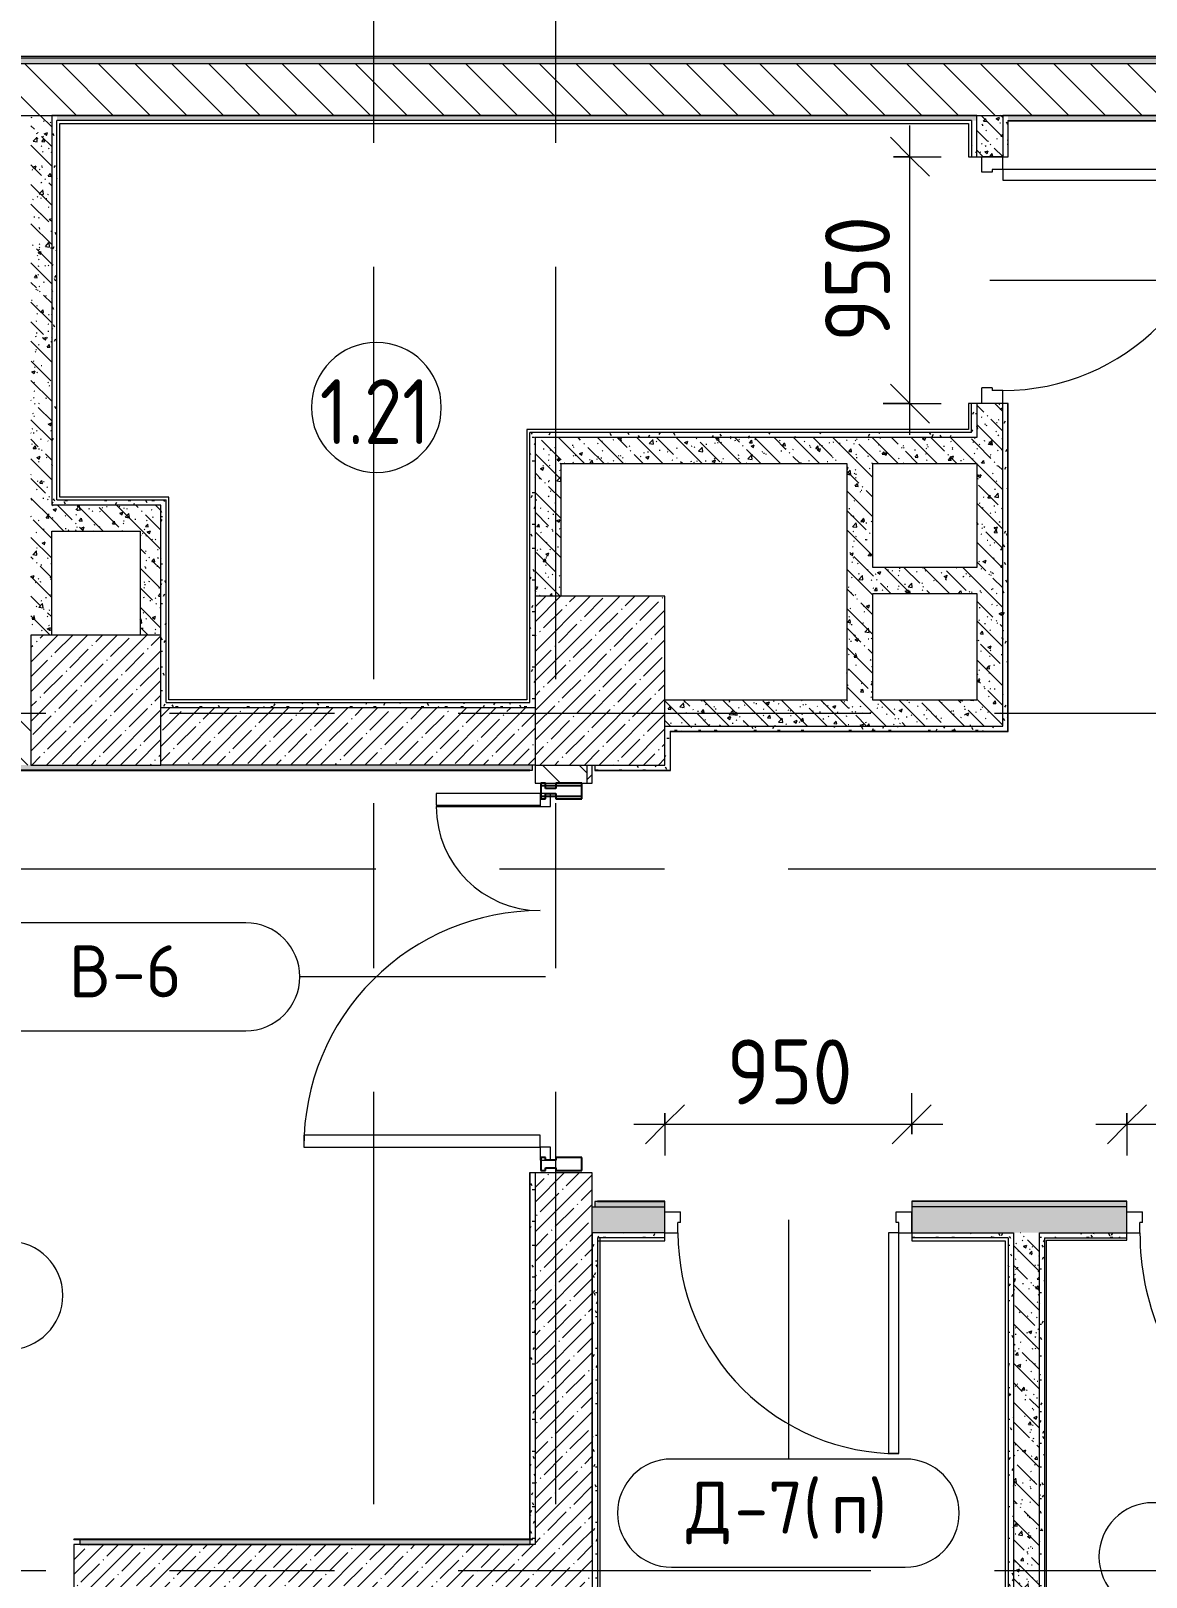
# Model space of a CAD drawing. Header units: millimetres. Extents: x 35848 to 85156, y -2706 to 28205.
# Drawn here: x 73540 to 77832, y 7775 to 13725 of the extents above; entities that cross this region are included whole.
import ezdxf

# ---------------------------------------------------------------- set-up
doc = ezdxf.new("R2010")
doc.units = ezdxf.units.MM
doc.linetypes.add('Осевая', pattern=[3175, 635, -476.25, 1587.5, -476.25])
for name, color, linetype, lineweight in [('A-ANNO-DIMS', 7, 'Continuous', 9), ('A-ANNO-DIMS-100', 7, 'Continuous', 9), ('A-AREA-IDEN', 7, 'Continuous', 9), ('A-DETL-GENF', 7, 'Continuous', 9), ('A-DOOR-IDEN', 7, 'Continuous', 9), ('A-GLAZ-CWMG', 7, 'Continuous', 9), ('A-GLAZ-CWMG-1', 7, 'Continuous', 25), ('A-WALL', 7, 'Continuous', 9), ('I-WALL', 7, 'Continuous', 9), ('S-COLS', 7, 'Continuous', 9), ('Оси-2', 7, 'Осевая', 9)]:
    doc.layers.add(name, color=color, linetype=linetype, lineweight=lineweight)
for name, color, linetype, lineweight, true_color in [('A-DOOR-1', 1, 'Continuous', 9, 0xff0000), ('A-DOOR-2', 1, 'Continuous', 13, 0xff0000), ('A-DOOR-FRAM-1', 1, 'Continuous', 13, 0xff0000), ('A-WALL-1', 7, 'Continuous', 9, 0x3c3c3c), ('A-WALL-FNSH-1', 7, 'Continuous', 9, 0x3c3c3c)]:
    doc.layers.add(name, color=color, linetype=linetype, lineweight=lineweight, true_color=true_color)
doc.styles.add('GOST Common', font='GOST_Common.ttf', dxfattribs={"height": 200})
doc.styles.add('GOST Common_1', font='GOST_Common.ttf', dxfattribs={"width": 0.9, "height": 250})
doc.styles.add('ISOCPEUR', font='isocpeur.ttf', dxfattribs={"width": 0.9, "height": 250})
doc.dimstyles.new('ISO-2_5_0_9К_БОЛЬШОЙ', dxfattribs={"dimscale": 304.8, "dimtxt": 248.995294, "dimasz": 0.492126, "dimexe": 0.393701, "dimexo": 0.984252, "dimgap": 0, "dimtad": 1, "dimdec": 0, "dimrnd": 10, "dimzin": 0, "dimdsep": 46, "dimtxsty": 'ISOCPEUR', "dimblk1": 'OBLIQUE', "dimblk2": 'OBLIQUE', "dimsah": 1, "dimcen": 0.09, "dimdle": 0.393701, "dimazin": 0, "dimtfac": 1, "dimtdec": 4, "dimtix": 1, "dimtmove": 0, "dimatfit": 3, "dimfxl": 1, "dimtvp": 1, "dimtolj": 1, "dimtzin": 0, "dimarcsym": 2})
pattern_1 = [(135, (0, 0), (-75.43415, -75.43415), [106.68, -17.78, 3.556, -17.78]), (135, (0, 75.39), (-75.43415, -75.43415), []), (50, (0, 0), (127.52922, -11.15758), [13.335, -146.685]), (355, (0, 0), (-24.66966, 133.74002), [10.668, -117.348]), (100.451, (10.63, -0.93), (102.85973, 122.58178), [11.333, -124.663]), (46.184, (0, 35.56), (189.75516, -29.43036), [20.002, -220.027]), (96.636, (15.81, 33.1), (166.1822, 173.1996), [17, -186.995]), (351.184, (0, 35.56), (166.18393, 173.19757), [16.002, -176.022]), (21, (17.78, 26.67), (106.13027, -71.58603), [13.335, -146.685]), (326, (17.78, 26.67), (43.26188, 128.93175), [10.668, -117.348]), (71.451, (26.62, 20.7), (149.39198, 57.34505), [11.333, -124.663]), (37.5, (0, 0), (2.162228, 59.188357), [3.353, -112.573, 3.353, -115.773, -117.793]), (37.5, (0, 0), (2.162228, 59.188357), [-235.052, 3.353, -114.44]), (7.5, (0, 0), (46.773857, 70.126152), [3.353, -64.567, 3.353, -109.906, -44.894]), (7.5, (0, 0), (46.773857, 70.126152), [-181.178, 3.353, -41.542]), (327.5, (-39.65, 0), (94.91367, -4.010093), [3.353, -41.097, 3.353, -135.331, -184.023]), (327.5, (-39.65, 0), (94.91367, -4.010093), [-183.134, 3.353, -180.67]), (317.5, (-57.43, 0), (103.69057, 17.79882), [3.353, -54.432, 3.353, -88.748, -130.683]), (317.5, (-57.43, 0), (103.69057, 17.79882), [-149.885, 3.353, -127.33])]
pattern_2 = [(45, (0, 0), (-57.02463, 57.02463), []), (45, (57.025, 0), (-57.02463, 57.02463), [100.806, -20.161, 3.353, -16.808])]
pattern_3 = [(135, (0, 0), (-70.71068, -70.71068), [])]
pattern_4 = [(0, (0, 0), (121.92, 30.48), [10.058, -81.382, 10.058, -81.382, -487.68]), (0, (0, 0), (121.92, 30.48), [-182.88, 10.058, -172.822, 10.058, -81.382, -213.36]), (0, (0, 0), (121.92, 30.48), [-457.2, 10.058, -50.902, 10.058, -142.342]), (120, (45.72, 15.24), (-87.356454, 90.345817), [10.058, -81.382, 10.058, -81.382, -487.68]), (120, (45.72, 15.24), (-87.356454, 90.345817), [-182.88, 10.058, -172.822, 10.058, -81.382, -213.36]), (120, (45.72, 15.24), (-87.356454, 90.345817), [-457.2, 10.058, -50.902, 10.058, -142.342]), (240, (60.96, 76.2), (-34.563546, -120.825817), [10.058, -81.382, 10.058, -81.382, -487.68]), (240, (60.96, 76.2), (-34.563546, -120.825817), [-182.88, 10.058, -172.822, 10.058, -81.382, -213.36]), (240, (60.96, 76.2), (-34.563546, -120.825817), [-457.2, 10.058, -50.902, 10.058, -142.342])]

# ---------------------------------------------------------------- blocks, each defined once
blk = doc.blocks.new('BSC_Колонна _Прямоугольная - 650х500-23287315-План заполнения и маркировки дверных проемов 1 этажа в осях 12-23')
at = {"layer": 'S-COLS'}
h = blk.add_hatch(dxfattribs=at)
h.set_pattern_fill('FP_36', color=256, style=0, pattern_type=2)
h.set_pattern_definition([(135, (11225, -75730), (-57.02463, -57.02463), []), (135, (11225, -75672.975), (-57.02463, -57.02463), [100.806, -20.161, 3.353, -16.808])])
h.paths.add_polyline_path([(325, -250), (325, 250), (-325, 250), (-325, -250), (-42.4, -250)])
for p, q in [((325, 250), (-325, 250)), ((-325, 250), (-325, -250)), ((325, -250), (325, 250)), ((-325, -250), (325, -250))]:
    blk.add_line(p, q, dxfattribs=at)
blk = doc.blocks.new('BSC_Колонна _Прямоугольная - 500х500-V26-План заполнения и маркировки дверных проемов 1 этажа в осях 12-23')
at = {"layer": 'S-COLS'}
h = blk.add_hatch(dxfattribs=at)
h.set_pattern_fill('FP_37', color=256, style=0, pattern_type=2)
h.set_pattern_definition([(45, (-73790, -11150), (-57.02463, 57.02463), []), (45, (-73732.975, -11150), (-57.02463, 57.02463), [100.806, -20.161, 3.353, -16.808])])
h.paths.add_polyline_path([(-250, -250), (250, -250), (250, 250), (-250, 250)])
for p, q in [((250, 250), (-250, 250)), ((-250, 250), (-250, -250)), ((250, -250), (250, 250)), ((-250, -250), (250, -250))]:
    blk.add_line(p, q, dxfattribs=at)
blk = doc.blocks.new('110_Дверь_СКБ_1Ст_Внутренняя1 - Д-7_п__950x2100h_Туалет EW30-32892359-План заполнения и маркировки дверных проемов 1 этажа в осях 12-23')
at = {"layer": 'A-DOOR-1'}
blk.add_arc((-412.5, 50), 850, 360, 90, dxfattribs=at)
at = {"layer": 'A-DOOR-2'}
for p, q in [((-412.5, 900), (-372.5, 900)), ((-412.5, 900), (-412.5, 50)), ((-372.5, 50), (-372.5, 900)), ((-412.5, 50), (-372.5, 50))]:
    blk.add_line(p, q, dxfattribs=at)
at = {"layer": 'A-DOOR-FRAM-1'}
for p, q in [((-412.5, 50), (-462.5, 50)), ((-462.5, 50), (-462.5, -30)), ((-412.5, 50), (-412.5, 10)), ((-412.5, 10), (-402.5, 10)), ((-402.5, 10), (-402.5, -30)), ((427.5, 10), (437.5, 10)), ((427.5, 10), (427.5, -30)), ((487.5, 50), (437.5, 50)), ((437.5, 50), (437.5, 10)), ((487.5, 50), (487.5, -30)), ((-402.5, -30), (-462.5, -30)), ((487.5, -30), (427.5, -30))]:
    blk.add_line(p, q, dxfattribs=at)
blk = doc.blocks.new('110_Дверь_СКБ_1Ст_Внутренняя1 - Д-7_п__950x2100h_Туалет-32105350-План заполнения и маркировки дверных проемов 1 этажа в осях 12-23')
at = {"layer": 'A-DOOR-1'}
blk.add_arc((-412.5, 50), 850, 360, 90, dxfattribs=at)
at = {"layer": 'A-DOOR-2'}
for p, q in [((-412.5, 900), (-372.5, 900)), ((-412.5, 900), (-412.5, 50)), ((-372.5, 50), (-372.5, 900)), ((-412.5, 50), (-372.5, 50))]:
    blk.add_line(p, q, dxfattribs=at)
at = {"layer": 'A-DOOR-FRAM-1'}
for p, q in [((-412.5, 50), (-462.5, 50)), ((-462.5, 50), (-462.5, -30)), ((-412.5, 50), (-412.5, 10)), ((-412.5, 10), (-402.5, 10)), ((-402.5, 10), (-402.5, -30)), ((427.5, 10), (437.5, 10)), ((427.5, 10), (427.5, -30)), ((487.5, 50), (437.5, 50)), ((437.5, 50), (437.5, 10)), ((487.5, 50), (487.5, -30)), ((-402.5, -30), (-462.5, -30)), ((487.5, -30), (427.5, -30))]:
    blk.add_line(p, q, dxfattribs=at)
blk = doc.blocks.new('110_Дверь_СКБ_1Ст_Внутренняя1 - Д-4 _п_ 1100x2100h_су мгн 2-33304581-План заполнения и маркировки дверных проемов 1 этажа в осях 12-23')
at = {"layer": 'A-DOOR-1'}
blk.add_arc((-487.5, 50), 1000, 360, 90, dxfattribs=at)
at = {"layer": 'A-DOOR-2'}
for p, q in [((-487.5, 1050), (-447.5, 1050)), ((-487.5, 1050), (-487.5, 50)), ((-447.5, 50), (-447.5, 1050)), ((-487.5, 50), (-447.5, 50))]:
    blk.add_line(p, q, dxfattribs=at)
at = {"layer": 'A-DOOR-FRAM-1'}
for p, q in [((-487.5, 50), (-537.5, 50)), ((-537.5, 50), (-537.5, -30)), ((-487.5, 50), (-487.5, 10)), ((-487.5, 10), (-477.5, 10)), ((-477.5, 10), (-477.5, -30)), ((502.5, 10), (512.5, 10)), ((502.5, 10), (502.5, -30)), ((562.5, 50), (512.5, 50)), ((512.5, 50), (512.5, 10)), ((562.5, 50), (562.5, -30)), ((-477.5, -30), (-537.5, -30)), ((562.5, -30), (502.5, -30))]:
    blk.add_line(p, q, dxfattribs=at)
blk = doc.blocks.new('Прямоугольный импост - Импост структурный с накладкой - 160мм Темный-32274804-План заполнения и маркировки дверных проемов 1 этажа в осях 12-23')
at = {"layer": 'A-GLAZ-CWMG-1'}
for p, q in [((-50, 40), (-50, 140)), ((-50, 140), (0, 140)), ((0, 140), (0, 40)), ((-40, 40), (-50, 40)), ((-50, -17), (-50, 0)), ((-50, 0), (-40, 0)), ((-40, 0), (-40, 40)), ((-10, 40), (-10, 0)), ((0, 40), (-10, 40)), ((-10, 0), (0, 0)), ((0, 0), (0, -17)), ((0, -17), (-50, -17))]:
    blk.add_line(p, q, dxfattribs=at)
blk = doc.blocks.new('Дверь_Витражная_остекление_ - ВВ-6 остекление-32274838-План заполнения и маркировки дверных проемов 1 этажа в осях 12-23')
at = {"layer": 'A-DETL-GENF'}
for p, q in [((-610, 930), (-655, 930)), ((-655, 930), (-655, 20)), ((-610, 20), (-610, 930)), ((705, 420), (660, 420)), ((660, 420), (660, 20)), ((705, 20), (705, 420)), ((-655, 20), (-610, 20))]:
    blk.add_line(p, q, dxfattribs=at)
at = {"layer": 'A-DOOR-1'}
for p, q in [((-655, 930), (-655, 20)), ((655, 420), (655, 20))]:
    blk.add_line(p, q, dxfattribs=at)
for centre, radius, start, end in [((-655, 20), 910, 360, 90), ((655, 20), 400, 90, 180)]:
    blk.add_arc(centre, radius, start, end, dxfattribs=at)
at = {"layer": 'A-DOOR-2'}
for p, q in [((-655, 20), (-705, 20)), ((-705, 20), (-705, -20)), ((-655, -20), (-655, 20)), ((705, 20), (655, 20)), ((655, 20), (655, -20)), ((705, -20), (705, 20)), ((-705, -20), (-655, -20)), ((655, -20), (705, -20))]:
    blk.add_line(p, q, dxfattribs=at)
blk = doc.blocks.new('Прямоугольный импост - Импост структурный с накладкой - 160мм Темный-32274805-План заполнения и маркировки дверных проемов 1 этажа в осях 12-23')
at = {"layer": 'A-GLAZ-CWMG-1'}
for p, q in [((-25, 40), (-25, 140)), ((-25, 140), (25, 140)), ((25, 140), (25, 40)), ((-15, 40), (-25, 40)), ((-25, -17), (-25, 0)), ((-25, 0), (-15, 0)), ((-15, 0), (-15, 40)), ((15, 40), (15, 0)), ((25, 40), (15, 40)), ((15, 0), (25, 0)), ((25, 0), (25, -17)), ((25, -17), (-25, -17))]:
    blk.add_line(p, q, dxfattribs=at)
blk = doc.blocks.new('Прямоугольный импост - Импост структурный с накладкой - 160мм Темный-32274806-План заполнения и маркировки дверных проемов 1 этажа в осях 12-23')
at = {"layer": 'A-GLAZ-CWMG-1'}
for p, q in [((0, 140), (-50, 140)), ((-50, 140), (-50, 40)), ((0, 40), (0, 140)), ((-50, 40), (-40, 40)), ((-40, 0), (-50, 0)), ((-50, 0), (-50, -17)), ((-40, 40), (-40, 0)), ((-10, 0), (-10, 40)), ((-10, 40), (0, 40)), ((0, 0), (-10, 0)), ((0, -17), (0, 0)), ((-50, -17), (0, -17))]:
    blk.add_line(p, q, dxfattribs=at)
blk = doc.blocks.new('М_двери - Типоразмер_рамка-25223575-План заполнения и маркировки дверных проемов 1 этажа в осях 12-23')
at = {"layer": 'A-DOOR-IDEN'}
for p, q in [((4.496, 2.08), (-4.496, 2.08)), ((-4.496, -2.08), (4.496, -2.08))]:
    blk.add_line(p, q, dxfattribs=at)
for centre, start, end in [((-4.496, 0), 90, 270), ((4.496, 0), 270, 90)]:
    blk.add_arc(centre, 2.08, start, end, dxfattribs=at)
blk = doc.blocks.new('DIMBLOCK56-План заполнения и маркировки дверных проемов 1 этажа в осях 12-23')
at = {"layer": 'A-ANNO-DIMS-100'}
for p, q in [((76922.8, 12171.1), (76922.8, 13361.1)), ((76859.8, 13241.1), (77042.8, 13241.1)), ((76922.8, 13241.1), (76859.8, 13241.1)), ((76819.8, 12291.1), (77042.8, 12291.1)), ((76922.8, 12291.1), (76819.8, 12291.1))]:
    blk.add_line(p, q, dxfattribs=at)
at = {"layer": 'A-ANNO-DIMS-100', "lineweight": 20}
for p, q in [((76922.8, 13241.1), (76847.8, 13316.1)), ((76922.8, 13241.1), (76997.8, 13166.1)), ((76922.8, 12291.1), (76847.8, 12366.1)), ((76922.8, 12291.1), (76997.8, 12216.1))]:
    blk.add_line(p, q, dxfattribs=at)
at = {"layer": 'A-ANNO-DIMS-100', "color": 0, "insert": (76596.2, 12529.1), "char_height": 250, "width": 568.858, "attachment_point": 1, "rotation": 90, "line_spacing_factor": 1.149209, "style": 'ISOCPEUR'}
blk.add_mtext('950', dxfattribs=at)
blk = doc.blocks.new('_Oblique')
at = {"color": 0, "linetype": 'ByBlock', "lineweight": -2}
blk.add_line((-0.5, -0.5), (0.5, 0.5), dxfattribs=at)
blk = doc.blocks.new('DIMBLOCK57-План заполнения и маркировки дверных проемов 1 этажа в осях 12-23')
at = {"layer": 'A-ANNO-DIMS-100', "lineweight": 20}
for p, q in [((75980, 9517.4), (76055, 9592.4)), ((76930, 9517.4), (77005, 9592.4)), ((75980, 9517.4), (75905, 9442.4)), ((76930, 9517.4), (76855, 9442.4))]:
    blk.add_line(p, q, dxfattribs=at)
at = {"layer": 'A-ANNO-DIMS-100'}
for p, q in [((76930, 9480), (76930, 9637.4)), ((75980, 9560), (75980, 9397.4)), ((75980, 9517.4), (75980, 9560)), ((75860, 9517.4), (77050, 9517.4)), ((76930, 9517.4), (76930, 9480))]:
    blk.add_line(p, q, dxfattribs=at)
at = {"layer": 'A-ANNO-DIMS-100', "color": 0, "insert": (76218, 9844), "char_height": 250, "width": 568.858, "attachment_point": 1, "line_spacing_factor": 1.149209, "style": 'ISOCPEUR'}
blk.add_mtext('950', dxfattribs=at)
blk = doc.blocks.new('DIMBLOCK58-План заполнения и маркировки дверных проемов 1 этажа в осях 12-23')
at = {"layer": 'A-ANNO-DIMS-100', "lineweight": 20}
for p, q in [((77758, 9517.4), (77833, 9592.4)), ((78858, 9517.4), (78933, 9592.4)), ((77758, 9517.4), (77683, 9442.4)), ((78858, 9517.4), (78783, 9442.4))]:
    blk.add_line(p, q, dxfattribs=at)
at = {"layer": 'A-ANNO-DIMS-100'}
for p, q in [((77758, 9560), (77758, 9397.4)), ((77758, 9517.4), (77758, 9560)), ((77638, 9517.4), (78978, 9517.4)), ((78858, 9520), (78858, 9397.4)), ((78858, 9517.4), (78858, 9520))]:
    blk.add_line(p, q, dxfattribs=at)
at = {"layer": 'A-ANNO-DIMS-100', "color": 0, "insert": (78035.1, 9844), "char_height": 250, "width": 655.049, "attachment_point": 1, "line_spacing_factor": 1.149209, "style": 'ISOCPEUR'}
blk.add_mtext('1100', dxfattribs=at)
blk = doc.blocks.new('Марка_Помещения - Номер-25198446-План заполнения и маркировки дверных проемов 1 этажа в осях 12-23')
at = {"layer": 'A-AREA-IDEN'}
for start, end in [(360, 180), (180, 360)]:
    blk.add_arc((0, 0), 2.5, start, end, dxfattribs=at)

msp = doc.modelspace()

# ---------------------------------------------------------------- hatches: boundary and pattern name
at = {"layer": 'I-WALL'}
h = msp.add_hatch(dxfattribs=at)
h.set_pattern_fill('FP_20', color=256, style=0, pattern_type=2)
h.set_pattern_definition(pattern_3)
h.paths.add_polyline_path([(73620, 13400), (84510.7, 13400), (84510.7, 13600), (68650, 13600), (68650, 13400), (73540, 13400)])
h = msp.add_hatch(dxfattribs=at)
h.set_pattern_fill('FP_58', color=256, style=0, pattern_type=2)
h.set_pattern_definition(pattern_4)
h.paths.add_polyline_path([(84510.7, 13600), (84510.7, 13620), (70810, 13620), (70810, 13600), (81933.4, 13600)])
h = msp.add_hatch(dxfattribs=at)
h.set_pattern_fill('FP_22', color=256, style=0, pattern_type=2)
h.set_pattern_definition(pattern_1)
h.paths.add_polyline_path([(73574.3, 11400), (73620, 11400), (73620, 13400), (73540, 13400), (73540, 11400), (73570, 11400)])
h = msp.add_hatch(dxfattribs=at)
h.set_pattern_fill('FP_58', color=256, style=0, pattern_type=2)
h.set_pattern_definition(pattern_4)
h.paths.add_polyline_path([(73640, 11920), (73640, 13400), (73620, 13400), (73620, 11920)])
h = msp.add_hatch(dxfattribs=at)
h.set_pattern_fill('FP_58', color=256, style=0, pattern_type=2)
h.set_pattern_definition(pattern_4)
h.paths.add_polyline_path([(77159.8, 13380), (77179.8, 13380), (77179.8, 13400), (73640, 13400), (73640, 13380), (77148.8, 13380)])
h = msp.add_hatch(dxfattribs=at)
h.set_pattern_fill('FP_22', color=256, style=0, pattern_type=2)
h.set_pattern_definition(pattern_1)
h.paths.add_polyline_path([(77179.8, 11050), (77279.8, 11050), (77279.8, 12291.1), (77179.8, 12291.1), (77179.8, 11150)])
h.paths.add_polyline_path([(77179.8, 13241.1), (77279.8, 13241.1), (77279.8, 13400), (77179.8, 13400)])
h = msp.add_hatch(dxfattribs=at)
h.set_pattern_fill('FP_58', color=256, style=0, pattern_type=2)
h.set_pattern_definition(pattern_4)
h.paths.add_polyline_path([(77299.8, 11050), (77299.8, 12291.1), (77279.8, 12291.1), (77279.8, 11050)])
h.paths.add_polyline_path([(77279.8, 13241.1), (77299.8, 13241.1), (77299.8, 13400), (77279.8, 13400)])
h = msp.add_hatch(dxfattribs=at)
h.set_pattern_fill('FP_58', color=256, style=0, pattern_type=2)
h.set_pattern_definition(pattern_4)
h.paths.add_polyline_path([(81933.4, 13380), (82557, 13380), (82557, 13400), (77299.8, 13400), (77299.8, 13380), (79028.5, 13380)])
h = msp.add_hatch(dxfattribs=at)
h.set_pattern_fill('FP_58', color=256, style=0, pattern_type=2)
h.set_pattern_definition(pattern_4)
h.paths.add_polyline_path([(77179.8, 12160), (77179.8, 12291.1), (77159.8, 12291.1), (77159.8, 12160)])
h.paths.add_polyline_path([(77179.8, 13241.1), (77179.8, 13380), (77159.8, 13380), (77159.8, 13241.1)])
h = msp.add_hatch(dxfattribs=at)
h.set_pattern_fill('FP_58', color=256, style=0, pattern_type=2)
h.set_pattern_definition(pattern_4)
h.paths.add_polyline_path([(76123.6, 12160), (77159.8, 12160), (77159.8, 12180), (75460, 12180), (75460, 12160), (75480, 12160)])
h = msp.add_hatch(dxfattribs=at)
h.set_pattern_fill('FP_58', color=256, style=0, pattern_type=2)
h.set_pattern_definition(pattern_4)
h.paths.add_polyline_path([(75460, 11140), (75480, 11140), (75480, 12160), (75460, 12160), (75460, 11151)])
h = msp.add_hatch(dxfattribs=at)
h.set_pattern_fill('FP_22', color=256, style=0, pattern_type=2)
h.set_pattern_definition(pattern_1)
h.paths.add_polyline_path([(77179.8, 12060), (77179.8, 12160), (75480, 12160), (75480, 12060), (76779.8, 12060)])
h = msp.add_hatch(dxfattribs=at)
h.set_pattern_fill('FP_22', color=256, style=0, pattern_type=2)
h.set_pattern_definition(pattern_1)
h.paths.add_polyline_path([(75480, 11550), (75580, 11550), (75580, 12060), (75480, 12060)])
h = msp.add_hatch(dxfattribs=at)
h.set_pattern_fill('FP_22', color=256, style=0, pattern_type=2)
h.set_pattern_definition(pattern_1)
h.paths.add_polyline_path([(76679.8, 11150), (76779.8, 11150), (76779.8, 12060), (76679.8, 12060)])
h = msp.add_hatch(dxfattribs=at)
h.set_pattern_fill('FP_58', color=256, style=0, pattern_type=2)
h.set_pattern_definition(pattern_4)
h.paths.add_polyline_path([(73620, 11900), (74040, 11900), (74040, 11920), (73620, 11920)])
h = msp.add_hatch(dxfattribs=at)
h.set_pattern_fill('FP_58', color=256, style=0, pattern_type=2)
h.set_pattern_definition(pattern_4)
h.paths.add_polyline_path([(74060, 11140), (74060, 11920), (74040, 11920), (74040, 11140)])
h = msp.add_hatch(dxfattribs=at)
h.set_pattern_fill('FP_22', color=256, style=0, pattern_type=2)
h.set_pattern_definition(pattern_1)
h.paths.add_polyline_path([(73620, 11800), (73960, 11800), (73960, 11900), (73620, 11900)])
h = msp.add_hatch(dxfattribs=at)
h.set_pattern_fill('FP_22', color=256, style=0, pattern_type=2)
h.set_pattern_definition(pattern_1)
h.paths.add_polyline_path([(74040, 11400), (74040, 11900), (73960, 11900), (73960, 11400)])
h = msp.add_hatch(dxfattribs=at)
h.set_pattern_fill('FP_22', color=256, style=0, pattern_type=2)
h.set_pattern_definition(pattern_1)
h.paths.add_polyline_path([(76779.8, 11560), (77179.8, 11560), (77179.8, 11660), (76779.8, 11660)])
h = msp.add_hatch(dxfattribs=at)
h.set_pattern_fill('FP_58', color=256, style=0, pattern_type=2)
h.set_pattern_definition(pattern_4)
h.paths.add_polyline_path([(75480, 11120), (75480, 11140), (74040, 11140), (74040, 11120), (75397.4, 11120)])
h = msp.add_hatch(dxfattribs=at)
h.set_pattern_fill('FP_22', color=256, style=0, pattern_type=2)
h.set_pattern_definition(pattern_1)
h.paths.add_polyline_path([(77179.8, 11050), (77179.8, 11150), (75980, 11150), (75980, 11050), (76123.6, 11050)])
h = msp.add_hatch(dxfattribs=at)
h.set_pattern_fill('FP_20', color=256, style=0, pattern_type=2)
h.set_pattern_definition(pattern_3)
h.paths.add_polyline_path([(69618.8, 10900), (71979.8, 10900), (71979.8, 11100), (69618.8, 11100)])
h.paths.add_polyline_path([(68668.8, 10900), (68668.8, 11100), (66760, 11100), (66760, 10900), (67408.9, 10900)])
h.paths.add_polyline_path([(66560, 10900), (66560, 11100), (62160, 11100), (62160, 10900), (65956.4, 10900)])
h.paths.add_polyline_path([(73540, 10900), (73540, 11100), (72929.8, 11100), (72929.8, 10900), (73218.7, 10900)])
h = msp.add_hatch(dxfattribs=at)
h.set_pattern_fill('FP_1', color=256, style=0, pattern_type=2)
h.set_pattern_definition(pattern_2)
h.paths.add_polyline_path([(75397.4, 10900), (75480, 10900), (75480, 11120), (74040, 11120), (74040, 10900), (74671.1, 10900)])
h = msp.add_hatch(dxfattribs=at)
h.set_pattern_fill('FP_58', color=256, style=0, pattern_type=2)
h.set_pattern_definition(pattern_4)
h.paths.add_polyline_path([(77299.8, 11030), (77299.8, 11050), (75980, 11050), (75980, 11030), (76123.6, 11030)])
h = msp.add_hatch(dxfattribs=at)
h.set_pattern_fill('FP_58', color=256, style=0, pattern_type=2)
h.set_pattern_definition(pattern_4)
h.paths.add_polyline_path([(76000, 10900), (76000, 11030), (75980, 11030), (75980, 10900)])
h = msp.add_hatch(dxfattribs=at)
h.set_pattern_fill('FP_58', color=256, style=0, pattern_type=2)
h.set_pattern_definition(pattern_4)
h.paths.add_polyline_path([(75397.4, 10880), (75470, 10880), (75470, 10900), (72929.8, 10900), (72929.8, 10880), (74671.1, 10880)])
h.paths.add_polyline_path([(69618.8, 10880), (71979.8, 10880), (71979.8, 10900), (69618.8, 10900)])
h.paths.add_polyline_path([(68668.8, 10880), (68668.8, 10900), (62160, 10900), (62160, 10880), (67408.9, 10880)])
h.paths.add_polyline_path([(61960, 10880), (61960, 10900), (61940, 10900), (61940, 10880)])
h = msp.add_hatch(dxfattribs=at)
h.set_pattern_fill('FP_1', color=256, style=0, pattern_type=2)
h.set_pattern_definition(pattern_2)
h.paths.add_polyline_path([(75700, 7900), (75700, 9330), (75480, 9330), (75480, 7900)])
h.paths.add_polyline_path([(75700, 10830), (75700, 10900), (75680, 10900), (75680, 10830)])
h = msp.add_hatch(dxfattribs=at)
h.set_pattern_fill('FP_20', color=256, style=0, pattern_type=2)
h.set_pattern_definition(pattern_3)
h.paths.add_polyline_path([(75680, 10830), (75680, 10900), (75480, 10900), (75480, 10830)])
h = msp.add_hatch(dxfattribs=at)
h.set_pattern_fill('FP_58', color=256, style=0, pattern_type=2)
h.set_pattern_definition(pattern_4)
h.paths.add_polyline_path([(76000, 10880), (76000, 10900), (75710, 10900), (75710, 10880), (75980, 10880)])
h = msp.add_hatch(dxfattribs=at)
h.set_pattern_fill('FP_58', color=256, style=0, pattern_type=2)
h.set_pattern_definition(pattern_4)
h.paths.add_polyline_path([(75460, 7900), (75480, 7900), (75480, 9330), (75460, 9330), (75460, 8019.6)])
h = msp.add_hatch(dxfattribs=at)
h.set_pattern_fill('FP_22', color=256, style=0, pattern_type=2)
h.set_pattern_definition(pattern_1)
h.paths.add_polyline_path([(79000.5, 9100), (79165, 9100), (79165, 9200), (78858, 9200), (78858, 9100)])
h.paths.add_polyline_path([(81730, 9100), (81830, 9100), (81830, 9200), (80265, 9200), (80265, 9100), (80480.9, 9100)])
h.paths.add_polyline_path([(77758, 9100), (77758, 9200), (76930, 9200), (76930, 9100), (77576, 9100)])
h.paths.add_polyline_path([(75700, 9100), (75980, 9100), (75980, 9200), (75700, 9200)])
h = msp.add_hatch(dxfattribs=at)
h.set_pattern_fill('FP_58', color=256, style=0, pattern_type=2)
h.set_pattern_definition(pattern_4)
h.paths.add_polyline_path([(78858, 9200), (79165, 9200), (79165, 9220), (78858, 9220)])
h.paths.add_polyline_path([(80630, 9200), (80630, 9220), (80265, 9220), (80265, 9200), (80480.9, 9200)])
h.paths.add_polyline_path([(76930, 9200), (77758, 9200), (77758, 9220), (76930, 9220)])
h.paths.add_polyline_path([(75710, 9200), (75980, 9200), (75980, 9220), (75710, 9220)])
h = msp.add_hatch(dxfattribs=at)
h.set_pattern_fill('FP_58', color=256, style=0, pattern_type=2)
h.set_pattern_definition(pattern_4)
h.paths.add_polyline_path([(75720, 7640.6), (75720, 9100), (75700, 9100), (75700, 7640.6)])
h = msp.add_hatch(dxfattribs=at)
h.set_pattern_fill('FP_58', color=256, style=0, pattern_type=2)
h.set_pattern_definition(pattern_4)
h.paths.add_polyline_path([(77300.9, 9080), (77320.9, 9080), (77320.9, 9100), (76930, 9100), (76930, 9080), (77289.9, 9080)])
h.paths.add_polyline_path([(75720, 9080), (75980, 9080), (75980, 9100), (75720, 9100)])
h = msp.add_hatch(dxfattribs=at)
h.set_pattern_fill('FP_58', color=256, style=0, pattern_type=2)
h.set_pattern_definition(pattern_4)
h.paths.add_polyline_path([(77300.9, 7620.6), (77320.9, 7620.6), (77320.9, 9080), (77300.9, 9080), (77300.9, 7640.6)])
h = msp.add_hatch(dxfattribs=at)
h.set_pattern_fill('FP_22', color=256, style=0, pattern_type=2)
h.set_pattern_definition(pattern_1)
h.paths.add_polyline_path([(77420.9, 7090.6), (77420.9, 9100), (77320.9, 9100), (77320.9, 7090.6)])
h = msp.add_hatch(dxfattribs=at)
h.set_pattern_fill('FP_58', color=256, style=0, pattern_type=2)
h.set_pattern_definition(pattern_4)
h.paths.add_polyline_path([(77440.9, 6990.6), (77440.9, 9100), (77420.9, 9100), (77420.9, 6990.6)])
h = msp.add_hatch(dxfattribs=at)
h.set_pattern_fill('FP_58', color=256, style=0, pattern_type=2)
h.set_pattern_definition(pattern_4)
h.paths.add_polyline_path([(77440.9, 9080), (77758, 9080), (77758, 9100), (77440.9, 9100)])
h.paths.add_polyline_path([(79000.5, 9080), (79000.5, 9100), (78858, 9100), (78858, 9080), (78980.5, 9080)])
h = msp.add_hatch(dxfattribs=at)
h.set_pattern_fill('FP_58', color=256, style=0, pattern_type=2)
h.set_pattern_definition(pattern_4)
h.paths.add_polyline_path([(73730, 7900), (75460, 7900), (75459, 7920), (73730, 7920)])
h.paths.add_polyline_path([(71660, 7900), (72280, 7900), (72280, 7920), (71660, 7920)])
h.paths.add_polyline_path([(64503.9, 7900), (65910, 7900), (65910, 7920), (64157.7, 7920), (64157.7, 7900)])
h.paths.add_polyline_path([(61599, 7900), (62857.7, 7900), (62857.7, 7920), (60610, 7920), (60610, 7900), (61410, 7900)])
h.paths.add_polyline_path([(66860, 7900), (68260, 7900), (68260, 7920), (66860, 7920)])
h.paths.add_polyline_path([(70313.8, 7900), (70710, 7900), (70710, 7920), (69360, 7920), (69360, 7900)])
h.paths.add_polyline_path([(52410, 7900), (53864.9, 7900), (53864.9, 7920), (50710, 7920), (50710, 7900), (51910, 7900)])
h.paths.add_polyline_path([(55144.9, 7900), (58110, 7900), (58110, 7920), (55144.9, 7920)])
h.paths.add_polyline_path([(47410, 7900), (48210, 7900), (48210, 7920), (46189.9, 7920), (46189.9, 7900), (47074.5, 7900)])
h.paths.add_polyline_path([(44869.9, 7900), (44869.9, 7920), (41840, 7920), (41840, 7900), (44169.6, 7900)])
h.paths.add_polyline_path([(39340, 7900), (39340, 7920), (38760, 7920), (38760, 7900), (39086, 7900)])
h = msp.add_hatch(dxfattribs=at)
h.set_pattern_fill('FP_1', color=256, style=0, pattern_type=2)
h.set_pattern_definition(pattern_2)
h.paths.add_polyline_path([(75480, 7680), (75700, 7680), (75700, 7900), (73705, 7900), (73705, 7680), (74671.1, 7680)])
h.paths.add_polyline_path([(72080, 7680), (72305, 7680), (72305, 7900), (72080, 7900)])

# ---------------------------------------------------------------- linework, layer by layer
at = {"layer": 'A-DOOR-IDEN'}
for p, q in [((77229.8, 12766.1), (77915.2, 12766.1)), ((75520, 10085), (74574.8, 10085)), ((76455, 9150), (76455, 8229.2))]:
    msp.add_line(p, q, dxfattribs=at)
at = {"layer": 'A-WALL'}
for p, q in [((84510.7, 13620), (70830, 13620)), ((73640, 11920), (73640, 13380)), ((77159.8, 13380), (73640, 13380)), ((77159.8, 13380), (77159.8, 13241.1)), ((77299.8, 13380), (82557, 13380)), ((77299.8, 13380), (77299.8, 13241.1)), ((77159.8, 12180), (77159.8, 12291.1)), ((77159.8, 12180), (75460, 12180)), ((75460, 11140), (75460, 12180)), ((73640, 11920), (74060, 11920)), ((74060, 11140), (74060, 11920)), ((74060, 11140), (75460, 11140)), ((76000, 11030), (77299.8, 11030)), ((76000, 11030), (76000, 10880)), ((75680, 10900), (75680, 10830)), ((75480, 9330), (75480, 7900)), ((75980, 9100), (75700, 9100)), ((75720, 9080), (75720, 7640.6)), ((75731, 9080), (75720, 9080)), ((76930, 9100), (77320.9, 9100)), ((77300.9, 9080), (76930, 9080)), ((77300.9, 9080), (77300.9, 7640.6)), ((77440.9, 9080), (77758, 9080)), ((77440.9, 9080), (77440.9, 6970.6))]:
    msp.add_line(p, q, dxfattribs=at)
at = {"layer": 'A-WALL-1'}
for p, q in [((66560, 13600), (84510.7, 13600)), ((68640, 13400), (73620, 13400)), ((73620, 13400), (84510.7, 13400)), ((73620, 13400), (73620, 11900)), ((77179.8, 13400), (73620, 13400)), ((77179.8, 13241.1), (77179.8, 13400)), ((77279.8, 13400), (77279.8, 13241.1)), ((82557, 13400), (77279.8, 13400)), ((77159.8, 13241.1), (77299.8, 13241.1)), ((77299.8, 12291.1), (77159.8, 12291.1)), ((77179.8, 12291.1), (77179.8, 12160)), ((77279.8, 11050), (77279.8, 12291.1)), ((77299.8, 11030), (77299.8, 12291.1)), ((77179.8, 12160), (75480, 12160)), ((75480, 12160), (75480, 11550)), ((75580, 12060), (76679.8, 12060)), ((75580, 11550), (75580, 12060)), ((76679.8, 12060), (76679.8, 11150)), ((76779.8, 12060), (77179.8, 12060)), ((76779.8, 11660), (76779.8, 12060)), ((77179.8, 12060), (77179.8, 11660)), ((74040, 11900), (73620, 11900)), ((74040, 11400), (74040, 11900)), ((73620, 11400), (73620, 11800)), ((73620, 11800), (73960, 11800)), ((73960, 11800), (73960, 11400)), ((77179.8, 11660), (76779.8, 11660)), ((76779.8, 11150), (76779.8, 11560)), ((76779.8, 11560), (77179.8, 11560)), ((77179.8, 11560), (77179.8, 11150)), ((76679.8, 11150), (75980, 11150)), ((77179.8, 11150), (76779.8, 11150)), ((75480, 11120), (74040, 11120)), ((75980, 11050), (77279.8, 11050)), ((75480, 10900), (74040, 10900)), ((75470, 10880), (75470, 10900)), ((75480, 10900), (75480, 10830)), ((75700, 10830), (75700, 10900)), ((75710, 10900), (75710, 10880)), ((75459.5, 10880), (75470, 10880)), ((75480, 10830), (75700, 10830)), ((75710, 10880), (76000, 10880)), ((75700, 9330), (75460, 9330)), ((75460, 9330), (75460, 7900)), ((75700, 7900), (75700, 9330)), ((75700, 9200), (75980, 9200)), ((75720.5, 9220), (75710, 9220)), ((75710, 9220), (75710, 9200)), ((75980, 9080), (75980, 9220)), ((76930, 9220), (76930, 9080)), ((77758, 9220), (76930, 9220)), ((77758, 9200), (76930, 9200)), ((77758, 9080), (77758, 9220)), ((75700, 9100), (75700, 7620.6)), ((77320.9, 9100), (77320.9, 7620.6)), ((77420.9, 9100), (77758, 9100)), ((77420.9, 6990.6), (77420.9, 9100)), ((73730, 7900), (73730, 7920)), ((75480, 7900), (73705, 7900)), ((73705, 7900), (73705, 7680)), ((73730, 7900), (75460, 7900))]:
    msp.add_line(p, q, dxfattribs=at)
at = {"layer": 'A-WALL-FNSH-1'}
for p, q in [((70830, 13628), (84510.7, 13628)), ((73651, 13369), (77148.8, 13369)), ((73651, 11931), (73651, 13369)), ((77148.8, 13369), (77148.8, 13241.1)), ((77300.8, 13379), (82557, 13379)), ((77300.8, 13241.1), (77300.8, 13379)), ((77148.8, 13241.1), (77159.8, 13241.1)), ((77299.8, 13241.1), (77300.8, 13241.1)), ((77159.8, 12291.1), (77148.8, 12291.1)), ((77148.8, 12291.1), (77148.8, 12191)), ((77300.8, 12291.1), (77299.8, 12291.1)), ((77300.8, 11029), (77300.8, 12291.1)), ((75449, 12191), (75449, 11151)), ((77148.8, 12191), (75449, 12191)), ((74071, 11931), (73651, 11931)), ((74071, 11151), (74071, 11931)), ((75449, 11151), (74071, 11151)), ((76001, 11029), (77300.8, 11029)), ((76001, 10879), (76001, 11029)), ((75459.5, 10880), (72929.8, 10880)), ((72929.8, 10879), (75459.5, 10879)), ((75459.5, 10879), (75459.5, 10880)), ((75710, 10880), (75710, 10879)), ((75710, 10879), (76001, 10879)), ((75460, 9330), (75459, 9330)), ((75459, 9330), (75459, 7920)), ((75980, 9221), (75720.5, 9221)), ((75720.5, 9221), (75720.5, 9220)), ((75720.5, 9220), (75980, 9220)), ((75980, 9220), (75980, 9221)), ((77758, 9221), (76930, 9221)), ((76930, 9221), (76930, 9220)), ((77758, 9220), (77758, 9221)), ((75720, 9069), (75980, 9069)), ((75731, 7651.6), (75731, 9080)), ((75980, 9080), (75731, 9080)), ((75980, 9069), (75980, 9080)), ((76930, 9080), (76930, 9069)), ((76930, 9069), (77289.9, 9069)), ((77289.9, 9069), (77289.9, 7651.6)), ((77448.9, 9072), (77758, 9072)), ((77448.9, 6962.6), (77448.9, 9072)), ((77758, 9072), (77758, 9080)), ((75470, 7921), (73705, 7921)), ((73705, 7920), (73705, 7921)), ((73705, 7920), (75470, 7920)), ((75470, 7920), (75470, 7921))]:
    msp.add_line(p, q, dxfattribs=at)
at = {"layer": 'Оси-2'}
for p, q in [((75560, 593.7), (75560, 25078.1)), ((74860, 593.7), (74860, 24898.1)), ((39148.5, 13400), (81460, 13400)), ((39148.5, 11100), (82060, 11100)), ((40418.5, 10500), (82060, 10500)), ((39148.5, 7800), (82060, 7800))]:
    msp.add_line(p, q, dxfattribs=at)

# ---------------------------------------------------------------- block references
at = {"layer": 'A-AREA-IDEN', "xscale": 99.99999999999993, "yscale": 99.99999999999993, "zscale": 99.99999999999993}
msp.add_blockref('Марка_Помещения - Номер-25198446-План заполнения и маркировки дверных проемов 1 этажа в осях 12-23', (74869.4, 12276.3), dxfattribs=at)
at = {"layer": 'A-DOOR-1'}
for name, p, rotation in [('110_Дверь_СКБ_1Ст_Внутренняя1 - Д-7_п__950x2100h_Туалет EW30-32892359-План заполнения и маркировки дверных проемов 1 этажа в осях 12-23', (77229.8, 12778.6), 270), ('Дверь_Витражная_остекление_ - ВВ-6 остекление-32274838-План заполнения и маркировки дверных проемов 1 этажа в осях 12-23', (75520, 10085), 89.99999999999959), ('110_Дверь_СКБ_1Ст_Внутренняя1 - Д-7_п__950x2100h_Туалет-32105350-План заполнения и маркировки дверных проемов 1 этажа в осях 12-23', (76467.5, 9150), 180), ('110_Дверь_СКБ_1Ст_Внутренняя1 - Д-4 _п_ 1100x2100h_су мгн 2-33304581-План заполнения и маркировки дверных проемов 1 этажа в осях 12-23', (78320.5, 9150), 180)]:
    msp.add_blockref(name, p, dxfattribs=dict(at, rotation=rotation))
at = {"layer": 'A-DOOR-IDEN', "xscale": 99.99999999999993, "yscale": 99.99999999999993, "zscale": 99.99999999999993}
for p in [(73917.2, 10085), (73005, 8858.9), (76455, 8021.2), (78308, 7853.2)]:
    msp.add_blockref('М_двери - Типоразмер_рамка-25223575-План заполнения и маркировки дверных проемов 1 этажа в осях 12-23', p, dxfattribs=at)
at = {"layer": 'A-GLAZ-CWMG', "extrusion": (0, 0, -1), "rotation": 90.00000000000041}
for name, p in [('Прямоугольный импост - Импост структурный с накладкой - 160мм Темный-32274805-План заполнения и маркировки дверных проемов 1 этажа в осях 12-23', (-75520, 10805)), ('Прямоугольный импост - Импост структурный с накладкой - 160мм Темный-32274804-План заполнения и маркировки дверных проемов 1 этажа в осях 12-23', (-75520, 10820))]:
    msp.add_blockref(name, p, dxfattribs=at)
at = {"layer": 'A-GLAZ-CWMG', "rotation": 269.9999999999996}
msp.add_blockref('Прямоугольный импост - Импост структурный с накладкой - 160мм Темный-32274806-План заполнения и маркировки дверных проемов 1 этажа в осях 12-23', (75520, 9340), dxfattribs=at)
at = {"layer": 'S-COLS', "rotation": 270.0000000000007}
msp.add_blockref('BSC_Колонна _Прямоугольная - 650х500-23287315-План заполнения и маркировки дверных проемов 1 этажа в осях 12-23', (75730, 11225), dxfattribs=at)
at = {"layer": 'S-COLS'}
msp.add_blockref('BSC_Колонна _Прямоугольная - 500х500-V26-План заполнения и маркировки дверных проемов 1 этажа в осях 12-23', (73790, 11150), dxfattribs=at)

# ---------------------------------------------------------------- texts
at = {"layer": 'A-AREA-IDEN', "insert": (74651.4, 12384.9), "char_height": 250, "width": 548.354, "attachment_point": 1, "style": 'GOST Common_1'}
msp.add_mtext('1.21', dxfattribs=at)
at = {"layer": 'A-DOOR-IDEN', "char_height": 200, "attachment_point": 1, "style": 'GOST Common'}
for s, insert, width in [('\\fGOST Common|b0|i0|c204|p34|;В', (73686.4, 10206.2), 200.422), ('-6', (73851.8, 10206.2), 352.742), ('-7(', (76247.5, 8142.4), 448.945), ('\\fGOST Common|b0|i0|c204|p34|;)', (76763.4, 8142.4), 96.202), ('\\fGOST Common|b0|i0|c204|p34|;Д', (76062.3, 8142.4), 224.472), ('\\fGOST Common|b0|i0|c204|p34|;п', (76617.9, 8142.4), 176.371)]:
    msp.add_mtext(s, dxfattribs=dict(at, insert=insert, width=width))

# ---------------------------------------------------------------- dimensions: what is measured, and where the dimension line sits
at = {"layer": 'A-ANNO-DIMS'}
dim = msp.add_linear_dim(base=(76922.8, 13241.1), p1=(77119.8, 12291.1), p2=(77159.8, 13241.1), angle=90, dimstyle='ISO-2_5_0_9К_БОЛЬШОЙ', override={"dimpost": '<>', "dimfxl": 950.841732}, dxfattribs=at)
dim.commit()
dim.dimension.update_dxf_attribs({"geometry": 'DIMBLOCK56-План заполнения и маркировки дверных проемов 1 этажа в осях 12-23', "text_midpoint": (76797.8, 12766.1)})
for base, p1, p2, override, picture, middle in [((76930, 9517.4), (75980, 9260), (76930, 9180), {"dimpost": '<>', "dimfxl": 953.36247}, 'DIMBLOCK57-План заполнения и маркировки дверных проемов 1 этажа в осях 12-23', (76455, 9642.4)), ((78858, 9517.4), (77758, 9260), (78858, 9220), {"dimpost": '<>', "dimfxl": 1100.727032}, 'DIMBLOCK58-План заполнения и маркировки дверных проемов 1 этажа в осях 12-23', (78308, 9642.4))]:
    dim = msp.add_linear_dim(base=base, p1=p1, p2=p2, dimstyle='ISO-2_5_0_9К_БОЛЬШОЙ', override=override, dxfattribs=at)
    dim.commit()
    dim.dimension.update_dxf_attribs({"geometry": picture, "text_midpoint": middle})

doc.saveas('drawing.dxf')
